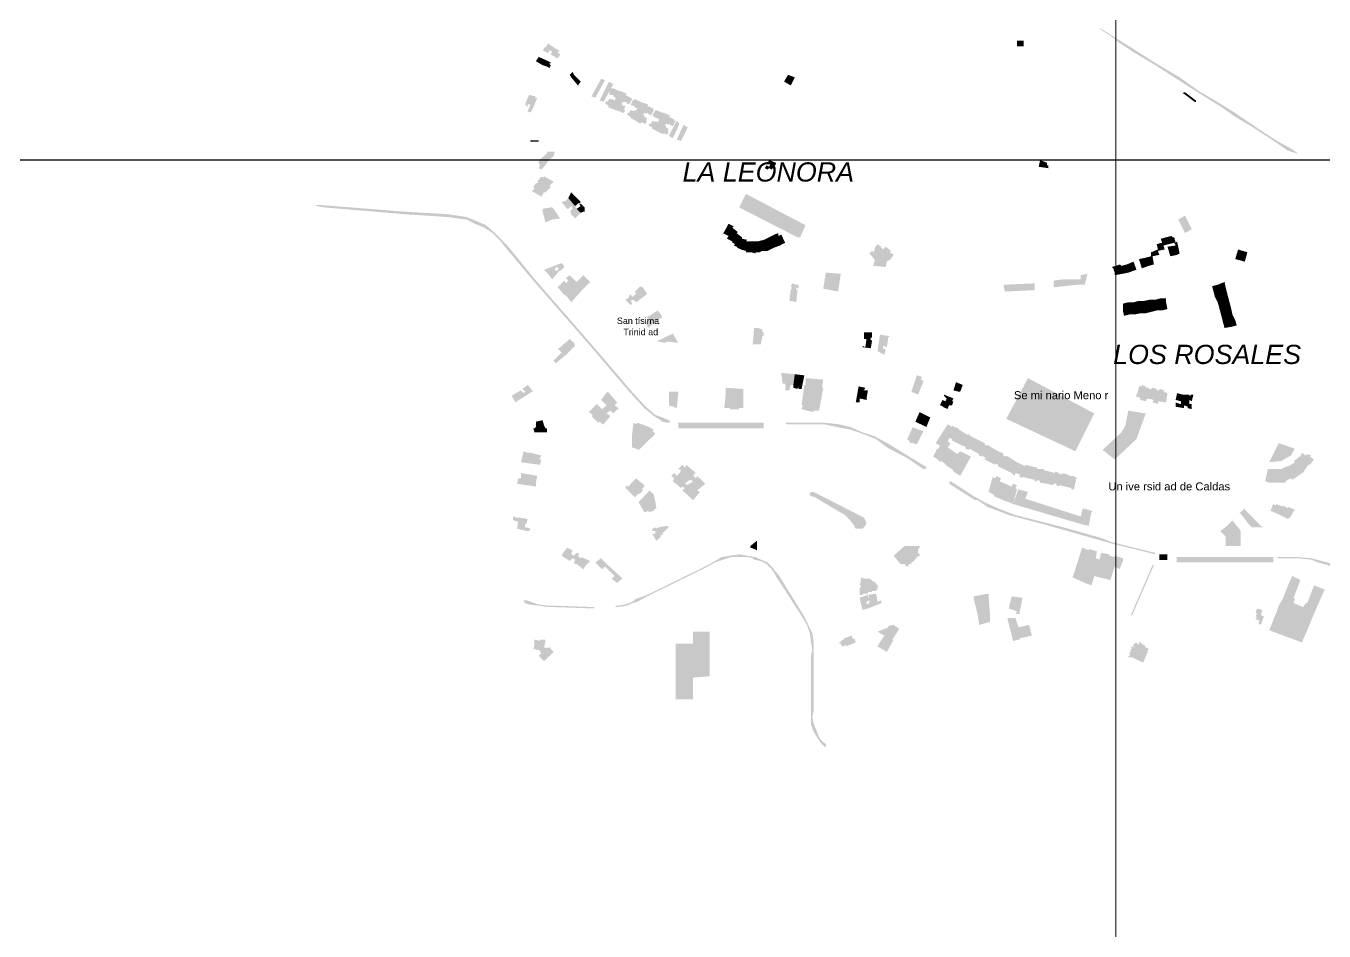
# Model space of a CAD drawing. Header units: millimetres. Extents: x -3588 to 75209, y -3737 to 38254.
# Drawn here: x 2956 to 4254, y 18323 to 19229 of the extents above; entities that cross this region are included whole.
import ezdxf

# ---------------------------------------------------------------- set-up
doc = ezdxf.new("R2010")
doc.units = ezdxf.units.MM
for name, color, linetype in [('H', 250, 'Continuous'), ('P', 253, 'Continuous'), ('T', 7, 'Continuous')]:
    doc.layers.add(name, color=color, linetype=linetype)

msp = doc.modelspace()

# ---------------------------------------------------------------- hatches: boundary and pattern name
at = {"layer": 'H', "linetype": 'Continuous'}
for points in [[(4030.78, 19224.616), (4029.372, 19225.752), (4030.78, 19225.752), (4041.519, 19218.966), (4063.252, 19205.427), (4086.393, 19190.736), (4109.262, 19177.197), (4128.179, 19163.642), (4144.551, 19154.039), (4162.059, 19143.317), (4178.43, 19132.306), (4191.97, 19122.992), (4206.933, 19113.39), (4221.897, 19105.212), (4227.258, 19101.259), (4225.849, 19101.259), (4217.656, 19103.804), (4201.572, 19114.814), (4178.43, 19129.762), (4164.875, 19137.668), (4151.32, 19147.27), (4129.587, 19160.825), (4118.865, 19167.595), (4103.901, 19177.197), (4084.985, 19189.328), (4064.66, 19201.474), (4048.288, 19212.197), (4041.519, 19217.846), (4030.78, 19224.616), (4030.78, 19224.616)], [(3485.966, 19205.427), (3488.798, 19204.291), (3487.39, 19201.474), (3490.207, 19200.05), (3487.39, 19196.113), (3480.605, 19200.05), (3482.013, 19202.883), (3479.196, 19204.291), (3477.788, 19201.474), (3472.427, 19204.291), (3475.243, 19208.244), (3475.243, 19206.836), (3477.788, 19211.061), (3485.966, 19205.427), (3485.966, 19205.427)], [(3946.665, 19208.244), (3953.434, 19208.244), (3953.434, 19213.893), (3946.665, 19213.893), (3946.665, 19208.244)], [(3475.243, 19194.689), (3480.605, 19191.872), (3479.196, 19190.736), (3480.605, 19189.328), (3479.196, 19186.511), (3476.652, 19187.919), (3472.427, 19189.328), (3465.641, 19193.28), (3468.474, 19197.521), (3475.243, 19194.689), (3475.243, 19194.689)], [(3510.532, 19172.956), (3507.715, 19169.003), (3500.929, 19177.197), (3499.521, 19179.725), (3502.338, 19182.558), (3503.762, 19179.725), (3510.532, 19172.956), (3510.532, 19172.956)], [(3530.856, 19175.788), (3534.809, 19174.364), (3525.207, 19156.872), (3521.254, 19157.992), (3530.856, 19175.788), (3530.856, 19175.788)], [(3538.762, 19172.956), (3542.987, 19170.411), (3533.401, 19152.631), (3529.448, 19154.039), (3538.762, 19172.956), (3538.762, 19172.956)], [(3724.501, 19177.197), (3720.548, 19169.003), (3713.779, 19172.956), (3717.732, 19179.725), (3724.501, 19177.197), (3724.501, 19177.197)], [(3467.065, 19156.872), (3463.113, 19147.27), (3460.28, 19141.909), (3457.463, 19143.317), (3460.28, 19150.086), (3457.463, 19150.086), (3457.463, 19147.27), (3454.919, 19150.086), (3456.327, 19154.039), (3458.872, 19159.401), (3460.28, 19159.401), (3465.641, 19157.992), (3464.233, 19156.872), (3467.065, 19156.872), (3467.065, 19156.872)], [(3561.903, 19155.464), (3559.087, 19150.086), (3557.951, 19151.223), (3557.951, 19150.086), (3556.542, 19151.223), (3556.542, 19152.631), (3555.134, 19152.631), (3552.317, 19152.631), (3551.181, 19150.086), (3552.317, 19150.086), (3552.317, 19148.678), (3555.134, 19148.678), (3553.726, 19144.453), (3555.134, 19144.453), (3553.726, 19141.909), (3552.317, 19141.909), (3551.181, 19141.909), (3549.773, 19143.317), (3548.364, 19143.317), (3537.626, 19147.27), (3538.762, 19148.678), (3536.217, 19150.086), (3534.809, 19151.223), (3536.217, 19154.039), (3537.626, 19152.631), (3538.762, 19155.464), (3541.579, 19155.464), (3544.411, 19154.039), (3545.532, 19156.872), (3542.987, 19157.992), (3542.987, 19159.401), (3541.579, 19159.401), (3538.762, 19159.401), (3540.17, 19160.825), (3538.762, 19160.825), (3540.17, 19166.186), (3542.987, 19166.186), (3548.364, 19163.642), (3549.773, 19163.642), (3556.542, 19160.825), (3555.134, 19159.401), (3560.495, 19156.872), (3561.903, 19155.464), (3561.903, 19155.464)], [(4125.634, 19152.631), (4124.226, 19152.631), (4113.503, 19160.825), (4112.079, 19160.825), (4113.503, 19162.233), (4114.624, 19162.233), (4125.634, 19154.039), (4125.634, 19152.631), (4125.634, 19152.631)], [(3563.312, 19155.464), (3564.736, 19154.039), (3564.736, 19155.464), (3570.097, 19152.631), (3578.275, 19150.086), (3576.867, 19148.678), (3583.636, 19145.861), (3582.228, 19145.861), (3583.636, 19144.453), (3580.82, 19139.076), (3579.412, 19140.5), (3579.412, 19139.076), (3578.275, 19140.5), (3576.867, 19141.909), (3575.459, 19140.5), (3574.05, 19141.909), (3572.642, 19139.076), (3574.05, 19139.076), (3574.05, 19137.668), (3576.867, 19136.547), (3575.459, 19133.715), (3576.867, 19133.715), (3575.459, 19130.898), (3574.05, 19130.898), (3571.506, 19132.306), (3570.097, 19130.898), (3560.495, 19136.547), (3560.495, 19137.668), (3557.951, 19139.076), (3556.542, 19140.5), (3557.951, 19141.909), (3559.087, 19141.909), (3560.495, 19144.453), (3563.312, 19143.317), (3563.312, 19144.453), (3564.736, 19143.317), (3567.265, 19145.861), (3564.736, 19147.27), (3563.312, 19148.678), (3561.903, 19148.678), (3560.495, 19150.086), (3563.312, 19155.464), (3563.312, 19155.464)], [(3585.061, 19144.453), (3586.181, 19143.317), (3586.181, 19144.453), (3591.83, 19141.909), (3592.967, 19141.909), (3599.736, 19139.076), (3598.6, 19137.668), (3603.961, 19135.139), (3603.961, 19133.715), (3605.386, 19133.715), (3602.553, 19128.353), (3601.145, 19129.762), (3601.145, 19128.353), (3599.736, 19129.762), (3598.6, 19130.898), (3598.6, 19129.762), (3595.783, 19130.898), (3594.375, 19128.353), (3595.783, 19128.353), (3595.783, 19126.945), (3598.6, 19125.537), (3597.192, 19122.992), (3598.6, 19122.992), (3597.192, 19120.176), (3595.783, 19120.176), (3592.967, 19121.584), (3592.967, 19120.176), (3582.228, 19125.537), (3582.228, 19126.945), (3579.412, 19128.353), (3578.275, 19129.762), (3579.412, 19130.898), (3580.82, 19130.898), (3582.228, 19133.715), (3585.061, 19132.306), (3585.061, 19133.715), (3587.589, 19132.306), (3589.014, 19135.139), (3586.181, 19136.547), (3585.061, 19137.668), (3585.061, 19136.547), (3583.636, 19137.668), (3582.228, 19139.076), (3585.061, 19144.453), (3585.061, 19144.453)], [(3606.506, 19133.715), (3609.338, 19130.898), (3602.553, 19116.223), (3598.6, 19118.751), (3606.506, 19133.715), (3606.506, 19133.715)], [(3613.291, 19129.762), (3617.516, 19126.945), (3610.747, 19113.39), (3606.506, 19114.814), (3613.291, 19129.762), (3613.291, 19129.762)], [(3473.835, 19087.704), (3471.018, 19084.887), (3468.474, 19086.296), (3469.882, 19089.112), (3468.474, 19091.657), (3468.474, 19093.065), (3471.018, 19095.898), (3476.652, 19101.259), (3476.652, 19102.667), (3485.966, 19102.667), (3484.557, 19102.667), (3483.437, 19098.426), (3477.788, 19093.065), (3473.835, 19087.704), (3473.835, 19087.704)], [(3705.585, 19090.249), (3701.36, 19084.887), (3698.815, 19086.296), (3697.407, 19084.887), (3694.59, 19086.296), (3695.999, 19089.112), (3698.815, 19087.704), (3700.224, 19090.249), (3697.407, 19091.657), (3698.815, 19094.49), (3705.585, 19091.657), (3705.585, 19090.249), (3705.585, 19090.249)], [(3976.592, 19091.657), (3976.592, 19089.112), (3978, 19089.112), (3978, 19086.296), (3968.398, 19087.704), (3969.806, 19094.49), (3976.592, 19091.657), (3976.592, 19091.657)], [(3473.835, 19078.102), (3483.437, 19072.741), (3479.196, 19068.788), (3480.605, 19067.379), (3475.243, 19062.018), (3473.835, 19062.018), (3471.018, 19057.777), (3464.233, 19062.018), (3461.688, 19063.154), (3464.233, 19065.971), (3463.113, 19067.379), (3465.641, 19071.332), (3467.065, 19071.332), (3468.474, 19071.332), (3467.065, 19072.741), (3471.018, 19078.102), (3472.427, 19076.693), (3473.835, 19078.102), (3473.835, 19078.102)], [(3504.882, 19048.463), (3506.291, 19045.646), (3510.532, 19041.693), (3504.882, 19036.044), (3500.929, 19040.285), (3500.929, 19041.693), (3499.521, 19042.83), (3502.338, 19045.646), (3500.929, 19048.463), (3498.113, 19045.646), (3496.976, 19045.646), (3491.343, 19052.416), (3495.568, 19053.84), (3498.113, 19056.369), (3504.882, 19048.463), (3504.882, 19048.463)], [(3510.532, 19052.416), (3509.123, 19051.007), (3507.715, 19051.007), (3506.291, 19049.599), (3504.882, 19048.463), (3498.113, 19056.369), (3499.521, 19059.201), (3500.929, 19062.018), (3510.532, 19052.416), (3510.532, 19052.416)], [(3735.24, 19029.274), (3729.862, 19017.128), (3727.334, 19017.128), (3668.888, 19047.055), (3675.674, 19060.61), (3735.24, 19029.274), (3735.24, 19029.274)], [(3598.6, 18831.677), (3597.192, 18831.677), (3591.83, 18832.797), (3590.422, 18834.205), (3583.636, 18838.446), (3574.05, 18846.352), (3559.087, 18862.724), (3519.846, 18908.734), (3464.233, 18972.541), (3434.594, 19007.813), (3429.233, 19014.599), (3422.463, 19021.369), (3414.269, 19026.73), (3404.667, 19030.683), (3396.489, 19034.924), (3387.175, 19036.044), (3377.573, 19037.452), (3334.379, 19040.285), (3254.216, 19047.055), (3246.31, 19048.463), (3246.31, 19049.599), (3247.446, 19049.599), (3248.855, 19049.599), (3334.379, 19042.83), (3377.573, 19040.285), (3387.175, 19038.877), (3396.489, 19037.452), (3406.091, 19033.515), (3415.678, 19029.274), (3423.583, 19022.505), (3430.369, 19015.719), (3437.138, 19008.95), (3465.641, 18973.95), (3521.254, 18910.143), (3560.495, 18864.132), (3575.459, 18847.76), (3585.061, 18839.582), (3591.83, 18837.038), (3598.6, 18834.205), (3599.736, 18832.797), (3599.736, 18831.677), (3598.6, 18831.677), (3598.6, 18831.677)], [(3482.013, 19047.055), (3483.437, 19045.646), (3488.798, 19037.452), (3490.207, 19036.044), (3482.013, 19034.924), (3475.243, 19032.091), (3472.427, 19042.83), (3472.427, 19045.646), (3480.605, 19047.055), (3482.013, 19047.055), (3482.013, 19047.055)], [(3514.484, 19047.055), (3514.484, 19042.83), (3513.076, 19042.83), (3510.532, 19041.693), (3506.291, 19045.646), (3510.532, 19048.463), (3509.123, 19049.599), (3510.532, 19051.007), (3511.668, 19049.599), (3514.484, 19047.055), (3514.484, 19047.055)], [(4114.624, 19021.369), (4107.854, 19034.924), (4114.624, 19038.877), (4121.409, 19025.322), (4114.624, 19021.369), (4114.624, 19021.369)], [(3662.119, 19026.73), (3658.166, 19018.552), (3652.805, 19021.369), (3653.941, 19022.505), (3658.166, 19030.683), (3663.527, 19028.138), (3662.119, 19026.73), (3662.119, 19026.73)], [(3666.36, 19021.369), (3662.119, 19013.191), (3656.757, 19015.719), (3658.166, 19018.552), (3662.119, 19026.73), (3667.48, 19022.505), (3666.36, 19021.369), (3666.36, 19021.369)], [(3671.721, 19015.719), (3666.36, 19007.813), (3663.527, 19008.95), (3664.935, 19010.358), (3662.119, 19011.766), (3662.119, 19013.191), (3666.36, 19021.369), (3671.721, 19017.128), (3671.721, 19015.719), (3671.721, 19015.719)], [(3675.674, 19013.191), (3675.674, 19003.588), (3670.313, 19004.997), (3671.721, 19004.997), (3667.48, 19006.405), (3666.36, 19007.813), (3671.721, 19015.719), (3677.082, 19014.599), (3675.674, 19013.191), (3675.674, 19013.191)], [(3682.443, 19013.191), (3681.035, 19002.18), (3678.49, 19002.18), (3675.674, 19002.18), (3675.674, 19003.588), (3675.674, 19013.191), (3682.443, 19013.191), (3682.443, 19013.191)], [(3687.805, 19013.191), (3689.213, 19002.18), (3687.805, 19002.18), (3685.26, 19002.18), (3685.26, 19001.044), (3681.035, 19002.18), (3682.443, 19013.191), (3687.805, 19013.191), (3687.805, 19013.191)], [(3697.407, 19003.588), (3694.59, 19003.588), (3692.046, 19003.588), (3689.213, 19002.18), (3687.805, 19013.191), (3693.454, 19014.599), (3697.407, 19003.588), (3697.407, 19003.588)], [(3702.768, 19006.405), (3697.407, 19003.588), (3693.454, 19014.599), (3698.815, 19017.128), (3702.768, 19006.405), (3702.768, 19006.405)], [(3709.538, 19008.95), (3702.768, 19006.405), (3698.815, 19017.128), (3704.176, 19019.96), (3709.538, 19008.95), (3709.538, 19008.95)], [(3709.538, 19008.95), (3704.176, 19019.96), (3708.129, 19021.369), (3708.129, 19018.552), (3710.962, 19019.96), (3714.915, 19011.766), (3709.538, 19008.95), (3709.538, 19008.95)], [(4105.31, 19011.766), (4103.901, 19011.766), (4093.179, 19008.95), (4091.754, 19011.766), (4090.346, 19015.719), (4101.085, 19018.552), (4102.493, 19017.128), (4103.901, 19017.128), (4105.31, 19011.766), (4105.31, 19011.766)], [(4106.718, 18999.636), (4105.31, 19008.95), (4103.901, 19011.766), (4105.31, 19011.766), (4106.718, 19013.191), (4109.262, 19001.044), (4106.718, 18999.636), (4106.718, 18999.636)], [(3799.03, 19001.044), (3801.847, 19003.588), (3802.983, 19002.18), (3804.392, 19004.997), (3804.392, 19006.405), (3807.208, 19010.358), (3811.161, 19007.813), (3809.753, 19007.813), (3812.586, 19004.997), (3815.402, 19007.813), (3820.763, 19003.588), (3819.355, 19002.18), (3823.308, 18999.636), (3819.355, 18994.274), (3817.947, 18994.274), (3816.539, 18992.866), (3815.402, 18987.489), (3802.983, 18988.625), (3804.392, 18994.274), (3802.983, 18996.803), (3799.03, 19001.044), (3799.03, 19001.044)], [(4088.938, 18999.636), (4082.168, 18998.227), (4080.76, 18998.227), (4080.76, 19002.18), (4087.529, 19004.997), (4087.529, 19003.588), (4088.938, 18999.636), (4088.938, 18999.636)], [(4094.299, 19004.997), (4087.529, 19003.588), (4087.529, 19004.997), (4086.393, 19010.358), (4091.754, 19011.766), (4093.179, 19008.95), (4094.299, 19004.997), (4094.299, 19004.997)], [(4106.718, 18999.636), (4099.948, 18998.227), (4097.132, 19007.813), (4105.31, 19008.95), (4106.718, 18999.636), (4106.718, 18999.636)], [(4164.875, 18995.395), (4167.692, 19004.997), (4177.006, 19002.18), (4174.478, 18992.866), (4164.875, 18995.395), (4164.875, 18995.395)], [(3473.835, 18984.672), (3491.343, 18991.442), (3492.751, 18990.033), (3494.16, 18987.489), (3491.343, 18984.672), (3488.798, 18983.264), (3485.966, 18983.264), (3488.798, 18986.08), (3485.966, 18987.489), (3484.557, 18984.672), (3485.966, 18983.264), (3488.798, 18983.264), (3482.013, 18975.07), (3477.788, 18980.719), (3473.835, 18984.672), (3473.835, 18984.672)], [(4051.105, 18988.625), (4052.529, 18980.719), (4044.335, 18979.311), (4044.335, 18981.855), (4042.927, 18986.08), (4041.519, 18987.489), (4049.697, 18990.033), (4051.105, 18988.625), (4051.105, 18988.625)], [(4051.105, 18988.625), (4056.482, 18990.033), (4057.891, 18981.855), (4052.529, 18980.719), (4051.105, 18988.625), (4051.105, 18988.625)], [(4057.891, 18981.855), (4056.482, 18990.033), (4063.252, 18992.866), (4066.068, 18984.672), (4057.891, 18981.855), (4057.891, 18981.855)], [(4075.383, 18996.803), (4078.215, 18988.625), (4071.43, 18986.08), (4068.613, 18995.395), (4075.383, 18996.803), (4075.383, 18996.803)], [(4082.168, 18998.227), (4083.576, 18990.033), (4078.215, 18988.625), (4075.383, 18996.803), (4080.76, 18998.227), (4082.168, 18998.227), (4082.168, 18998.227)], [(3506.291, 18972.541), (3494.16, 18960.394), (3494.16, 18958.986), (3488.798, 18965.756), (3487.39, 18967.164), (3494.16, 18973.95), (3495.568, 18971.117), (3498.113, 18973.95), (3495.568, 18976.478), (3499.521, 18979.311), (3503.762, 18975.07), (3506.291, 18972.541), (3506.291, 18972.541)], [(3510.532, 18962.939), (3500.929, 18952.217), (3496.976, 18957.578), (3494.16, 18960.394), (3506.291, 18972.541), (3513.076, 18979.311), (3518.437, 18973.95), (3519.846, 18972.541), (3510.532, 18962.939), (3510.532, 18962.939)], [(3770.512, 18980.719), (3767.983, 18964.347), (3767.983, 18962.939), (3753.02, 18965.756), (3755.564, 18981.855), (3770.512, 18980.719), (3770.512, 18980.719)], [(3983.361, 18973.95), (3992.675, 18975.07), (4010.456, 18975.07), (4010.456, 18979.311), (4017.241, 18980.719), (4014.408, 18969.709), (4006.231, 18969.709), (3983.361, 18967.164), (3983.361, 18973.95), (3983.361, 18973.95)], [(3576.867, 18960.394), (3565.856, 18952.217), (3563.312, 18954.745), (3560.495, 18953.625), (3561.903, 18950.792), (3560.495, 18949.384), (3555.134, 18954.745), (3557.951, 18956.153), (3559.087, 18958.986), (3560.495, 18960.394), (3561.903, 18957.578), (3565.856, 18960.394), (3564.736, 18962.939), (3570.097, 18968.3), (3571.506, 18967.164), (3572.642, 18967.164), (3576.867, 18960.394), (3576.867, 18960.394)], [(3728.454, 18969.709), (3728.454, 18965.756), (3725.909, 18967.164), (3725.909, 18964.347), (3727.334, 18964.347), (3725.909, 18952.217), (3721.685, 18953.625), (3719.14, 18953.625), (3720.548, 18965.756), (3721.685, 18965.756), (3721.685, 18967.164), (3720.548, 18967.164), (3721.685, 18971.117), (3725.909, 18969.709), (3728.454, 18969.709), (3728.454, 18969.709)], [(3964.445, 18971.117), (3964.445, 18969.709), (3964.445, 18964.347), (3934.534, 18962.939), (3933.11, 18969.709), (3964.445, 18971.117), (3964.445, 18971.117)], [(4148.504, 18967.164), (4149.912, 18968.3), (4149.912, 18965.756), (4148.504, 18964.347), (4143.142, 18962.939), (4141.734, 18968.3), (4147.367, 18969.709), (4148.504, 18967.164), (4148.504, 18967.164)], [(4149.912, 18961.531), (4151.32, 18962.939), (4151.32, 18960.394), (4149.912, 18960.394), (4144.551, 18957.578), (4143.142, 18962.939), (4148.504, 18964.347), (4149.912, 18961.531), (4149.912, 18961.531)], [(4155.273, 18967.164), (4149.912, 18965.756), (4149.912, 18968.3), (4148.504, 18967.164), (4147.367, 18969.709), (4154.153, 18972.541), (4155.273, 18967.164), (4155.273, 18967.164)], [(4156.681, 18961.531), (4151.32, 18960.394), (4151.32, 18962.939), (4149.912, 18961.531), (4148.504, 18964.347), (4149.912, 18965.756), (4155.273, 18967.164), (4156.681, 18961.531), (4156.681, 18961.531)], [(4158.106, 18956.153), (4154.153, 18954.745), (4152.729, 18957.578), (4151.32, 18957.578), (4149.912, 18960.394), (4151.32, 18960.394), (4156.681, 18961.531), (4158.106, 18956.153), (4158.106, 18956.153)], [(4057.891, 18946.839), (4055.058, 18946.839), (4055.058, 18945.431), (4052.529, 18944.023), (4052.529, 18950.792), (4057.891, 18952.217), (4057.891, 18946.839), (4057.891, 18946.839)], [(4063.252, 18947.976), (4060.435, 18946.839), (4060.435, 18945.431), (4057.891, 18945.431), (4057.891, 18946.839), (4057.891, 18952.217), (4063.252, 18952.217), (4063.252, 18947.976), (4063.252, 18947.976)], [(4063.252, 18945.431), (4064.66, 18940.07), (4059.299, 18940.07), (4057.891, 18945.431), (4060.435, 18945.431), (4060.435, 18946.839), (4063.252, 18947.976), (4063.252, 18945.431), (4063.252, 18945.431)], [(4068.613, 18947.976), (4066.068, 18947.976), (4066.068, 18946.839), (4063.252, 18945.431), (4063.252, 18947.976), (4063.252, 18952.217), (4068.613, 18953.625), (4068.613, 18947.976), (4068.613, 18947.976)], [(4068.613, 18946.839), (4070.021, 18941.206), (4064.66, 18940.07), (4063.252, 18945.431), (4066.068, 18946.839), (4066.068, 18947.976), (4068.613, 18947.976), (4068.613, 18946.839), (4068.613, 18946.839)], [(4073.974, 18949.384), (4071.43, 18947.976), (4071.43, 18946.839), (4068.613, 18946.839), (4068.613, 18947.976), (4068.613, 18953.625), (4073.974, 18953.625), (4073.974, 18949.384), (4073.974, 18949.384)], [(4073.974, 18947.976), (4075.383, 18941.206), (4070.021, 18941.206), (4068.613, 18946.839), (4071.43, 18946.839), (4071.43, 18947.976), (4073.974, 18949.384), (4073.974, 18947.976), (4073.974, 18947.976)], [(4079.624, 18949.384), (4076.807, 18949.384), (4076.807, 18947.976), (4073.974, 18947.976), (4073.974, 18949.384), (4073.974, 18953.625), (4079.624, 18954.745), (4079.624, 18949.384), (4079.624, 18949.384)], [(4079.624, 18947.976), (4080.76, 18942.614), (4075.383, 18941.206), (4073.974, 18947.976), (4076.807, 18947.976), (4076.807, 18949.384), (4079.624, 18949.384), (4079.624, 18947.976), (4079.624, 18947.976)], [(4084.985, 18950.792), (4082.168, 18949.384), (4082.168, 18947.976), (4079.624, 18947.976), (4079.624, 18949.384), (4079.624, 18954.745), (4084.985, 18954.745), (4084.985, 18950.792), (4084.985, 18950.792)], [(4084.985, 18949.384), (4086.393, 18944.023), (4080.76, 18942.614), (4079.624, 18947.976), (4082.168, 18947.976), (4082.168, 18949.384), (4084.985, 18950.792), (4084.985, 18949.384), (4084.985, 18949.384)], [(4090.346, 18950.792), (4087.529, 18950.792), (4087.529, 18949.384), (4084.985, 18949.384), (4084.985, 18950.792), (4084.985, 18954.745), (4090.346, 18956.153), (4090.346, 18950.792), (4090.346, 18950.792)], [(4090.346, 18949.384), (4091.754, 18944.023), (4086.393, 18944.023), (4084.985, 18949.384), (4087.529, 18949.384), (4087.529, 18950.792), (4090.346, 18950.792), (4090.346, 18949.384), (4090.346, 18949.384)], [(4095.707, 18952.217), (4093.179, 18950.792), (4093.179, 18949.384), (4090.346, 18949.384), (4090.346, 18950.792), (4090.346, 18956.153), (4095.707, 18956.153), (4095.707, 18952.217), (4095.707, 18952.217)], [(4097.132, 18945.431), (4091.754, 18944.023), (4090.346, 18949.384), (4093.179, 18949.384), (4093.179, 18950.792), (4095.707, 18952.217), (4097.132, 18945.431), (4097.132, 18945.431)], [(4151.32, 18957.578), (4152.729, 18957.578), (4154.153, 18954.745), (4152.729, 18954.745), (4147.367, 18952.217), (4144.551, 18957.578), (4149.912, 18960.394), (4151.32, 18957.578), (4151.32, 18957.578)], [(4152.729, 18952.217), (4154.153, 18952.217), (4155.273, 18949.384), (4154.153, 18949.384), (4148.504, 18947.976), (4147.367, 18952.217), (4152.729, 18954.745), (4152.729, 18952.217), (4152.729, 18952.217)], [(4154.153, 18946.839), (4155.273, 18946.839), (4156.681, 18944.023), (4155.273, 18944.023), (4149.912, 18942.614), (4148.504, 18947.976), (4154.153, 18949.384), (4154.153, 18946.839), (4154.153, 18946.839)], [(4159.514, 18950.792), (4155.273, 18949.384), (4154.153, 18952.217), (4152.729, 18952.217), (4152.729, 18954.745), (4154.153, 18954.745), (4158.106, 18956.153), (4159.514, 18950.792), (4159.514, 18950.792)], [(4160.922, 18945.431), (4156.681, 18944.023), (4155.273, 18946.839), (4154.153, 18946.839), (4154.153, 18949.384), (4155.273, 18949.384), (4159.514, 18950.792), (4160.922, 18945.431), (4160.922, 18945.431)], [(3575.459, 18931.892), (3574.05, 18933.3), (3575.459, 18933.3), (3576.867, 18931.892), (3578.275, 18934.42), (3576.867, 18937.253), (3587.589, 18944.023), (3590.422, 18940.07), (3591.83, 18937.253), (3580.82, 18929.059), (3578.275, 18926.515), (3575.459, 18931.892), (3575.459, 18931.892)], [(4057.891, 18945.431), (4059.299, 18940.07), (4053.65, 18938.661), (4052.529, 18944.023), (4055.058, 18945.431), (4055.058, 18946.839), (4057.891, 18946.839), (4057.891, 18945.431), (4057.891, 18945.431)], [(4155.273, 18941.206), (4156.681, 18941.206), (4158.106, 18938.661), (4156.681, 18938.661), (4151.32, 18937.253), (4149.912, 18942.614), (4155.273, 18944.023), (4155.273, 18941.206), (4155.273, 18941.206)], [(4156.681, 18935.829), (4158.106, 18935.829), (4159.514, 18933.3), (4158.106, 18933.3), (4152.729, 18931.892), (4151.32, 18937.253), (4156.681, 18938.661), (4156.681, 18935.829), (4156.681, 18935.829)], [(4162.059, 18940.07), (4158.106, 18938.661), (4156.681, 18941.206), (4155.273, 18941.206), (4155.273, 18944.023), (4156.681, 18944.023), (4160.922, 18945.431), (4162.059, 18940.07), (4162.059, 18940.07)], [(4164.875, 18934.42), (4159.514, 18933.3), (4158.106, 18935.829), (4156.681, 18935.829), (4156.681, 18938.661), (4158.106, 18938.661), (4162.059, 18940.07), (4164.875, 18934.42), (4164.875, 18934.42)], [(3687.805, 18926.515), (3692.046, 18925.106), (3692.046, 18922.29), (3693.454, 18922.29), (3693.454, 18918.337), (3692.046, 18918.337), (3690.637, 18910.143), (3687.805, 18910.143), (3682.443, 18910.143), (3683.852, 18926.515), (3687.805, 18926.515), (3687.805, 18926.515)], [(3800.439, 18906.19), (3792.261, 18907.326), (3792.261, 18908.734), (3795.078, 18907.326), (3796.214, 18915.504), (3793.669, 18915.504), (3793.669, 18922.29), (3799.03, 18922.29), (3801.847, 18922.29), (3801.847, 18916.928), (3800.439, 18916.928), (3800.439, 18914.096), (3801.847, 18914.096), (3800.439, 18906.19), (3800.439, 18906.19)], [(4159.514, 18930.468), (4160.922, 18930.468), (4160.922, 18927.651), (4154.153, 18926.515), (4152.729, 18931.892), (4158.106, 18933.3), (4159.514, 18930.468), (4159.514, 18930.468)], [(4166.284, 18929.059), (4160.922, 18927.651), (4160.922, 18930.468), (4159.514, 18930.468), (4158.106, 18933.3), (4159.514, 18933.3), (4164.875, 18934.42), (4166.284, 18929.059), (4166.284, 18929.059)], [(3484.557, 18895.179), (3491.343, 18901.965), (3487.39, 18906.19), (3488.798, 18906.19), (3499.521, 18915.504), (3503.762, 18911.567), (3504.882, 18908.734), (3495.568, 18899.42), (3487.39, 18892.651), (3485.966, 18891.242), (3483.437, 18893.771), (3484.557, 18895.179), (3484.557, 18895.179)], [(3586.181, 18912.975), (3602.553, 18920.881), (3607.914, 18911.567), (3595.783, 18912.975), (3595.783, 18911.567), (3587.589, 18912.975), (3586.181, 18912.975), (3586.181, 18912.975)], [(3819.355, 18918.337), (3817.947, 18916.928), (3816.539, 18907.326), (3812.586, 18908.734), (3812.586, 18906.19), (3815.402, 18904.782), (3813.994, 18899.42), (3812.586, 18900.557), (3809.753, 18901.965), (3807.208, 18903.373), (3809.753, 18919.745), (3819.355, 18918.337), (3819.355, 18918.337)], [(3724.501, 18880.232), (3723.093, 18869.493), (3720.548, 18869.493), (3719.14, 18864.132), (3714.915, 18864.132), (3714.915, 18870.918), (3712.37, 18870.918), (3710.962, 18881.64), (3724.501, 18880.232), (3724.501, 18880.232)], [(3734.103, 18879.096), (3731.287, 18865.54), (3728.454, 18865.54), (3728.454, 18866.677), (3727.334, 18866.677), (3727.334, 18865.54), (3723.093, 18866.677), (3723.093, 18869.493), (3724.501, 18880.232), (3734.103, 18879.096), (3734.103, 18879.096)], [(3735.24, 18876.279), (3753.02, 18874.855), (3751.611, 18866.677), (3753.02, 18866.677), (3748.779, 18843.807), (3743.418, 18843.807), (3743.418, 18842.399), (3736.648, 18843.807), (3731.287, 18845.216), (3732.695, 18849.169), (3731.287, 18849.169), (3734.103, 18869.493), (3735.24, 18869.493), (3735.24, 18876.279), (3735.24, 18876.279)], [(3853.235, 18873.446), (3847.858, 18859.907), (3841.088, 18862.724), (3846.449, 18879.096), (3851.811, 18877.687), (3850.402, 18874.855), (3853.235, 18873.446), (3853.235, 18873.446)], [(3892.46, 18869.493), (3889.932, 18862.724), (3888.507, 18862.724), (3883.146, 18864.132), (3885.691, 18872.326), (3892.46, 18869.493), (3892.46, 18869.493)], [(4005.094, 18803.158), (3935.942, 18835.63), (3957.675, 18876.279), (4024.011, 18840.991), (4005.094, 18803.158), (4005.094, 18803.158)], [(3463.113, 18862.724), (3461.688, 18862.724), (3446.741, 18853.122), (3445.316, 18852.001), (3441.363, 18858.771), (3450.694, 18864.132), (3453.51, 18861.315), (3454.919, 18862.724), (3452.102, 18865.54), (3457.463, 18869.493), (3463.113, 18862.724), (3463.113, 18862.724)], [(3548.364, 18846.352), (3542.987, 18840.991), (3540.17, 18843.807), (3536.217, 18840.991), (3540.17, 18838.446), (3533.401, 18830.268), (3531.993, 18830.268), (3529.448, 18832.797), (3528.04, 18831.677), (3521.254, 18838.446), (3522.662, 18839.582), (3518.437, 18842.399), (3522.662, 18846.352), (3526.615, 18850.593), (3531.993, 18845.216), (3536.217, 18849.169), (3530.856, 18854.53), (3531.993, 18855.954), (3534.809, 18859.907), (3537.626, 18862.724), (3546.94, 18852.001), (3544.411, 18849.169), (3548.364, 18846.352), (3548.364, 18846.352)], [(3607.914, 18862.724), (3607.914, 18859.907), (3606.506, 18846.352), (3598.6, 18849.169), (3598.6, 18862.724), (3607.914, 18862.724), (3607.914, 18862.724)], [(3673.129, 18865.54), (3673.129, 18846.352), (3668.888, 18846.352), (3668.888, 18845.216), (3659.574, 18845.216), (3659.574, 18846.352), (3653.941, 18846.352), (3655.349, 18858.771), (3655.349, 18866.677), (3673.129, 18865.54), (3673.129, 18865.54)], [(3797.622, 18864.132), (3796.214, 18855.954), (3796.214, 18854.53), (3789.428, 18855.954), (3789.428, 18852.001), (3785.475, 18852.001), (3786.884, 18859.907), (3788.308, 18868.085), (3795.078, 18866.677), (3793.669, 18864.132), (3797.622, 18864.132), (3797.622, 18864.132)], [(3883.146, 18855.954), (3881.738, 18853.122), (3883.146, 18853.122), (3881.738, 18849.169), (3880.329, 18849.169), (3878.921, 18849.169), (3877.513, 18846.352), (3877.513, 18845.216), (3872.135, 18847.76), (3873.56, 18847.76), (3869.607, 18849.169), (3872.135, 18854.53), (3874.968, 18853.122), (3876.376, 18855.954), (3873.56, 18858.771), (3873.56, 18859.907), (3883.146, 18855.954), (3883.146, 18855.954)], [(4078.215, 18866.677), (4078.215, 18865.54), (4076.807, 18855.954), (4075.383, 18853.122), (4070.021, 18854.53), (4070.021, 18855.954), (4068.613, 18857.363), (4066.068, 18857.363), (4066.068, 18858.771), (4066.068, 18859.907), (4067.205, 18861.315), (4068.613, 18868.085), (4071.43, 18868.085), (4071.43, 18869.493), (4075.383, 18868.085), (4075.383, 18866.677), (4078.215, 18866.677), (4078.215, 18866.677)], [(4097.132, 18861.315), (4095.707, 18852.001), (4087.529, 18853.122), (4087.529, 18850.593), (4082.168, 18852.001), (4083.576, 18854.53), (4076.807, 18855.954), (4078.215, 18865.54), (4080.76, 18865.54), (4082.168, 18866.677), (4086.393, 18865.54), (4086.393, 18864.132), (4088.938, 18864.132), (4088.938, 18865.54), (4094.299, 18864.132), (4093.179, 18862.724), (4097.132, 18861.315), (4097.132, 18861.315)], [(4114.624, 18859.907), (4113.503, 18849.169), (4113.503, 18846.352), (4105.31, 18847.76), (4105.31, 18849.169), (4105.31, 18852.001), (4109.262, 18850.593), (4110.671, 18850.593), (4110.671, 18853.122), (4105.31, 18854.53), (4106.718, 18861.315), (4112.079, 18859.907), (4114.624, 18859.907), (4114.624, 18859.907)], [(4122.818, 18859.907), (4122.818, 18858.771), (4121.409, 18853.122), (4118.865, 18854.53), (4118.865, 18850.593), (4121.409, 18850.593), (4121.409, 18847.76), (4121.409, 18845.216), (4117.456, 18846.352), (4117.456, 18847.76), (4113.503, 18849.169), (4114.624, 18859.907), (4118.865, 18859.907), (4118.865, 18858.771), (4120.273, 18858.771), (4120.273, 18859.907), (4122.818, 18859.907), (4122.818, 18859.907)], [(3476.652, 18822.074), (3465.641, 18822.074), (3464.233, 18822.074), (3463.113, 18826.027), (3464.233, 18826.027), (3465.641, 18827.436), (3465.641, 18832.797), (3472.427, 18834.205), (3473.835, 18828.844), (3475.243, 18826.027), (3476.652, 18826.027), (3476.652, 18822.074), (3476.652, 18822.074)], [(3567.265, 18831.677), (3575.459, 18828.844), (3583.636, 18824.891), (3582.228, 18823.483), (3585.061, 18820.666), (3568.689, 18804.566), (3561.903, 18807.111), (3561.903, 18820.666), (3563.312, 18831.677), (3565.856, 18830.268), (3567.265, 18831.677), (3567.265, 18831.677)], [(3607.914, 18826.027), (3693.454, 18826.027), (3693.454, 18831.677), (3607.914, 18831.677), (3607.914, 18826.027)], [(3854.643, 18785.378), (3853.235, 18785.378), (3836.863, 18796.388), (3816.539, 18807.111), (3805.8, 18815.305), (3792.261, 18820.666), (3780.114, 18824.891), (3766.559, 18827.436), (3753.02, 18830.268), (3739.465, 18830.268), (3725.909, 18830.268), (3716.323, 18830.268), (3714.915, 18831.677), (3716.323, 18831.677), (3731.287, 18831.677), (3742.009, 18831.677), (3754.428, 18831.677), (3767.983, 18830.268), (3780.114, 18827.436), (3792.261, 18822.074), (3804.392, 18818.121), (3819.355, 18809.944), (3854.643, 18788.195), (3856.052, 18788.195), (3856.052, 18786.786), (3854.643, 18785.378), (3854.643, 18785.378)], [(3856.052, 18827.436), (3845.041, 18832.797), (3849.282, 18842.399), (3860.005, 18837.038), (3856.052, 18827.436), (3856.052, 18827.436)], [(4066.068, 18815.305), (4044.335, 18794.98), (4032.205, 18804.566), (4051.105, 18822.074), (4055.058, 18828.844), (4057.891, 18843.807), (4075.383, 18840.991), (4066.068, 18815.305), (4066.068, 18815.305)], [(3853.235, 18823.483), (3846.449, 18809.944), (3842.497, 18811.352), (3841.088, 18811.352), (3838.272, 18812.472), (3839.68, 18812.472), (3836.863, 18815.305), (3842.497, 18827.436), (3847.858, 18824.891), (3853.235, 18823.483), (3853.235, 18823.483)], [(3877.513, 18830.268), (3881.738, 18827.436), (3881.738, 18828.844), (3884.282, 18827.436), (3884.282, 18826.027), (3878.921, 18816.713), (3877.513, 18812.472), (3880.329, 18811.352), (3877.513, 18807.111), (3887.099, 18800.341), (3889.932, 18803.158), (3900.654, 18797.797), (3889.932, 18778.608), (3883.146, 18782.833), (3883.146, 18784.242), (3874.968, 18789.619), (3876.376, 18789.619), (3870.727, 18793.556), (3870.727, 18792.147), (3865.366, 18796.388), (3862.821, 18797.797), (3866.774, 18805.703), (3868.183, 18805.703), (3869.607, 18808.519), (3865.366, 18811.352), (3877.513, 18830.268), (3877.513, 18830.268)], [(3888.507, 18824.891), (3897.837, 18819.258), (3897.837, 18820.666), (3900.654, 18818.121), (3903.471, 18816.713), (3914.209, 18811.352), (3914.209, 18809.944), (3917.026, 18808.519), (3917.026, 18809.944), (3920.979, 18807.111), (3930.581, 18801.75), (3930.581, 18803.158), (3933.11, 18800.341), (3933.11, 18798.933), (3935.942, 18797.797), (3935.942, 18798.933), (3946.665, 18792.147), (3952.026, 18789.619), (3954.859, 18788.195), (3954.859, 18789.619), (3966.989, 18786.786), (3966.989, 18785.378), (3969.806, 18785.378), (3973.759, 18785.378), (3973.759, 18784.242), (3984.77, 18781.425), (3984.77, 18782.833), (3988.722, 18781.425), (3987.314, 18781.425), (3991.555, 18780.017), (3991.555, 18781.425), (3996.916, 18780.017), (3999.461, 18778.608), (4003.686, 18778.608), (4003.686, 18777.472), (4006.231, 18777.472), (4003.686, 18765.053), (4002.278, 18765.053), (4000.869, 18765.053), (4000.869, 18766.461), (3988.722, 18769.294), (3988.722, 18767.87), (3985.906, 18769.294), (3985.906, 18770.702), (3983.361, 18770.702), (3983.361, 18769.294), (3969.806, 18771.823), (3969.806, 18773.231), (3966.989, 18774.655), (3966.989, 18773.231), (3964.445, 18773.231), (3964.445, 18774.655), (3952.026, 18777.472), (3952.026, 18776.064), (3949.481, 18777.472), (3949.481, 18780.017), (3945.256, 18781.425), (3944.12, 18778.608), (3941.303, 18781.425), (3930.581, 18786.786), (3927.748, 18788.195), (3927.748, 18789.619), (3924.932, 18791.027), (3924.932, 18789.619), (3914.209, 18794.98), (3915.618, 18796.388), (3911.377, 18798.933), (3911.377, 18797.797), (3908.832, 18798.933), (3908.832, 18800.341), (3899.246, 18805.703), (3897.837, 18804.566), (3895.293, 18805.703), (3895.293, 18807.111), (3893.884, 18808.519), (3892.46, 18808.519), (3881.738, 18813.88), (3881.738, 18815.305), (3878.921, 18816.713), (3884.282, 18826.027), (3884.282, 18827.436), (3888.507, 18826.027), (3888.507, 18824.891), (3888.507, 18824.891)], [(4224.441, 18805.703), (4220.488, 18798.933), (4210.886, 18793.556), (4198.755, 18792.147), (4208.341, 18811.352), (4224.441, 18805.703), (4224.441, 18805.703)], [(3457.463, 18801.75), (3458.872, 18801.75), (3460.28, 18801.75), (3471.018, 18798.933), (3469.882, 18796.388), (3468.474, 18794.98), (3471.018, 18794.98), (3469.882, 18789.619), (3450.694, 18792.147), (3452.102, 18797.797), (3453.51, 18803.158), (3457.463, 18801.75), (3457.463, 18801.75)], [(4231.211, 18801.75), (4235.452, 18798.933), (4236.86, 18800.341), (4240.813, 18798.933), (4239.405, 18797.797), (4243.63, 18794.98), (4239.405, 18789.619), (4237.98, 18789.619), (4234.027, 18784.242), (4234.027, 18782.833), (4221.897, 18774.655), (4220.488, 18776.064), (4215.127, 18773.231), (4215.127, 18771.823), (4206.933, 18771.823), (4198.755, 18771.823), (4194.802, 18773.231), (4197.331, 18784.242), (4197.331, 18785.378), (4202.708, 18785.378), (4206.933, 18785.378), (4209.766, 18785.378), (4210.886, 18785.378), (4213.703, 18786.786), (4216.535, 18788.195), (4217.656, 18788.195), (4220.488, 18789.619), (4224.441, 18792.147), (4223.305, 18793.556), (4225.849, 18794.98), (4228.666, 18797.797), (4230.09, 18797.797), (4231.211, 18801.75), (4231.211, 18801.75)], [(3467.065, 18778.608), (3465.641, 18771.823), (3465.641, 18767.87), (3446.741, 18770.702), (3448.149, 18776.064), (3450.694, 18776.064), (3450.694, 18781.425), (3467.065, 18778.608), (3467.065, 18778.608)], [(3609.338, 18781.425), (3617.516, 18773.231), (3614.7, 18770.702), (3617.516, 18769.294), (3620.061, 18771.823), (3620.061, 18770.702), (3626.831, 18763.917), (3629.663, 18762.509), (3622.878, 18754.331), (3612.155, 18763.917), (3614.7, 18766.461), (3612.155, 18767.87), (3610.747, 18766.461), (3602.553, 18773.231), (3603.961, 18776.064), (3601.145, 18778.608), (3603.961, 18781.425), (3606.506, 18778.608), (3609.338, 18781.425), (3609.338, 18781.425)], [(3625.71, 18781.425), (3624.286, 18781.425), (3624.286, 18780.017), (3622.878, 18778.608), (3625.71, 18776.064), (3626.831, 18778.608), (3635.024, 18770.702), (3626.831, 18763.917), (3620.061, 18770.702), (3622.878, 18773.231), (3620.061, 18774.655), (3617.516, 18773.231), (3609.338, 18781.425), (3610.747, 18784.242), (3607.914, 18785.378), (3612.155, 18789.619), (3614.7, 18786.786), (3616.108, 18789.619), (3625.71, 18781.425), (3625.71, 18781.425)], [(3574.05, 18769.294), (3574.05, 18767.87), (3571.506, 18765.053), (3572.642, 18763.917), (3568.689, 18759.692), (3568.689, 18761.1), (3564.736, 18757.147), (3555.134, 18766.461), (3556.542, 18769.294), (3557.951, 18767.87), (3565.856, 18776.064), (3574.05, 18769.294), (3574.05, 18769.294)], [(4041.519, 18712.257), (4084.985, 18701.534), (4084.985, 18700.126), (4041.519, 18710.849), (3973.759, 18730.053), (3938.487, 18739.367), (3927.748, 18743.592), (3917.026, 18747.545), (3907.424, 18754.331), (3904.607, 18754.331), (3878.921, 18770.702), (3878.921, 18771.823), (3880.329, 18773.231), (3903.471, 18758.284), (3915.618, 18751.498), (3927.748, 18746.137), (3941.303, 18740.775), (3945.256, 18739.367), (3992.675, 18727.22), (4030.78, 18716.498), (4041.519, 18712.257), (4041.519, 18712.257)], [(3946.665, 18765.053), (3942.712, 18750.378), (3937.351, 18752.906), (3935.942, 18752.906), (3923.795, 18758.284), (3923.795, 18759.692), (3918.162, 18762.509), (3922.387, 18777.472), (3924.932, 18776.064), (3926.34, 18778.608), (3930.581, 18776.064), (3929.157, 18773.231), (3941.303, 18767.87), (3942.712, 18770.702), (3946.665, 18769.294), (3945.256, 18766.461), (3946.665, 18765.053), (3946.665, 18765.053)], [(3583.636, 18759.692), (3585.061, 18752.906), (3586.181, 18746.137), (3583.636, 18744.728), (3583.636, 18743.592), (3578.275, 18742.184), (3578.275, 18743.592), (3574.05, 18742.184), (3568.689, 18751.498), (3568.689, 18752.906), (3579.412, 18763.917), (3583.636, 18759.692), (3583.636, 18759.692)], [(3788.308, 18725.812), (3785.475, 18725.812), (3784.067, 18727.22), (3784.067, 18728.645), (3778.706, 18735.414), (3774.753, 18739.367), (3758.381, 18748.969), (3744.826, 18757.147), (3740.873, 18758.284), (3739.465, 18759.692), (3739.465, 18761.1), (3740.873, 18762.509), (3743.418, 18762.509), (3793.669, 18736.823), (3795.078, 18734.006), (3796.214, 18731.173), (3795.078, 18728.645), (3792.261, 18725.812), (3790.837, 18725.812), (3788.308, 18725.812), (3788.308, 18725.812)], [(3954.859, 18755.739), (4010.456, 18737.959), (4011.88, 18744.728), (4013, 18746.137), (4021.194, 18743.592), (4022.602, 18743.592), (4021.194, 18742.184), (4018.649, 18730.053), (4018.649, 18728.645), (4011.88, 18730.053), (3942.712, 18750.378), (3948.073, 18765.053), (3957.675, 18762.509), (3954.859, 18755.739), (3954.859, 18755.739)], [(4191.97, 18727.22), (4190.561, 18727.22), (4181.247, 18727.22), (4178.43, 18730.053), (4174.478, 18735.414), (4170.237, 18740.775), (4168.828, 18740.775), (4174.478, 18746.137), (4174.478, 18744.728), (4179.839, 18739.367), (4181.247, 18737.959), (4183.792, 18735.414), (4186.608, 18732.582), (4191.97, 18727.22), (4191.97, 18727.22)], [(4217.656, 18735.414), (4206.933, 18740.775), (4200.164, 18743.592), (4202.708, 18750.378), (4205.525, 18748.969), (4205.525, 18750.378), (4209.766, 18748.969), (4212.294, 18747.545), (4212.294, 18748.969), (4215.127, 18747.545), (4217.656, 18746.137), (4217.656, 18747.545), (4224.441, 18744.728), (4221.897, 18740.775), (4220.488, 18737.959), (4217.656, 18735.414), (4217.656, 18735.414)], [(3460.28, 18725.812), (3458.872, 18723.267), (3457.463, 18723.267), (3452.102, 18724.404), (3446.741, 18725.812), (3448.149, 18732.582), (3443.908, 18734.006), (3442.788, 18734.006), (3442.788, 18737.959), (3446.741, 18736.823), (3449.557, 18736.823), (3457.463, 18735.414), (3456.327, 18731.173), (3454.919, 18730.053), (3454.919, 18727.22), (3460.28, 18725.812), (3460.28, 18725.812)], [(3586.181, 18713.681), (3583.636, 18717.634), (3582.228, 18720.451), (3585.061, 18720.451), (3585.061, 18723.267), (3582.228, 18723.267), (3582.228, 18725.812), (3586.181, 18727.22), (3586.181, 18725.812), (3589.014, 18727.22), (3597.192, 18728.645), (3598.6, 18727.22), (3592.967, 18721.859), (3591.83, 18720.451), (3592.967, 18720.451), (3591.83, 18719.042), (3591.83, 18720.451), (3590.422, 18719.042), (3590.422, 18717.634), (3586.181, 18713.681), (3586.181, 18713.681)], [(4170.237, 18723.267), (4170.237, 18708.32), (4162.059, 18708.32), (4155.273, 18708.32), (4155.273, 18717.634), (4154.153, 18719.042), (4149.912, 18723.267), (4156.681, 18728.645), (4162.059, 18734.006), (4166.284, 18728.645), (4168.828, 18725.812), (4170.237, 18723.267), (4170.237, 18723.267)], [(3499.521, 18705.487), (3502.338, 18704.079), (3500.929, 18700.126), (3503.762, 18698.718), (3506.291, 18701.534), (3507.715, 18701.534), (3509.123, 18700.126), (3507.715, 18698.718), (3510.532, 18696.173), (3511.668, 18697.309), (3519.846, 18693.356), (3515.893, 18689.404), (3513.076, 18685.163), (3506.291, 18690.524), (3504.882, 18690.524), (3503.762, 18691.932), (3504.882, 18694.765), (3502.338, 18696.173), (3499.521, 18693.356), (3491.343, 18698.718), (3492.751, 18701.534), (3496.976, 18706.896), (3499.521, 18705.487), (3499.521, 18705.487)], [(3686.684, 18704.079), (3683.852, 18705.487), (3679.899, 18706.896), (3679.899, 18708.32), (3686.684, 18713.681), (3686.684, 18704.079), (3686.684, 18704.079)], [(3850.402, 18708.32), (3849.282, 18708.32), (3849.282, 18706.896), (3847.858, 18705.487), (3847.858, 18701.534), (3849.282, 18700.126), (3849.282, 18698.718), (3846.449, 18697.309), (3843.633, 18693.356), (3841.088, 18691.932), (3841.088, 18690.524), (3838.272, 18690.524), (3838.272, 18687.995), (3835.727, 18687.995), (3834.319, 18690.524), (3830.078, 18690.524), (3823.308, 18698.718), (3834.319, 18708.32), (3841.088, 18708.32), (3849.282, 18708.32), (3850.402, 18708.32), (3850.402, 18708.32)], [(4021.194, 18669.079), (4014.408, 18671.607), (4002.278, 18676.985), (4011.88, 18706.896), (4018.649, 18704.079), (4018.649, 18705.487), (4026.555, 18702.943), (4025.419, 18696.173), (4029.372, 18694.765), (4024.011, 18678.393), (4021.194, 18669.079), (4021.194, 18669.079)], [(4052.529, 18696.173), (4052.529, 18693.356), (4049.697, 18686.571), (4049.697, 18685.163), (4044.335, 18687.995), (4040.11, 18674.44), (4029.372, 18676.985), (4024.011, 18678.393), (4029.372, 18694.765), (4029.372, 18696.173), (4030.78, 18701.534), (4038.974, 18700.126), (4038.974, 18698.718), (4044.335, 18697.309), (4044.335, 18698.718), (4052.529, 18696.173), (4052.529, 18696.173)], [(3534.809, 18687.995), (3531.993, 18685.163), (3525.207, 18691.932), (3530.856, 18696.173), (3537.626, 18689.404), (3551.181, 18676.985), (3552.317, 18675.848), (3546.94, 18671.607), (3542.987, 18674.44), (3541.579, 18675.848), (3544.411, 18678.393), (3534.809, 18687.995), (3534.809, 18687.995)], [(3546.94, 18647.346), (3545.532, 18647.346), (3545.532, 18648.754), (3546.94, 18648.754), (3555.134, 18649.874), (3561.903, 18652.707), (3565.856, 18655.524), (3576.867, 18659.477), (3637.841, 18689.404), (3644.611, 18693.356), (3651.396, 18697.309), (3659.574, 18698.718), (3668.888, 18700.126), (3677.082, 18698.718), (3683.852, 18697.309), (3685.26, 18697.309), (3690.637, 18694.765), (3697.407, 18691.932), (3701.36, 18687.995), (3705.585, 18682.618), (3708.129, 18679.801), (3734.103, 18637.744), (3738.056, 18629.55), (3742.009, 18621.644), (3743.418, 18612.058), (3743.418, 18603.864), (3743.418, 18599.911), (3743.418, 18548.251), (3743.418, 18544.298), (3742.009, 18537.528), (3743.418, 18530.759), (3746.234, 18523.973), (3748.779, 18517.204), (3751.611, 18513.251), (3755.564, 18510.434), (3755.564, 18509.01), (3755.564, 18507.601), (3754.428, 18507.601), (3750.187, 18511.842), (3747.659, 18515.795), (3743.418, 18522.565), (3740.873, 18529.334), (3740.873, 18537.528), (3740.873, 18544.298), (3740.873, 18548.251), (3740.873, 18599.911), (3742.009, 18603.864), (3740.873, 18612.058), (3739.465, 18621.644), (3736.648, 18629.55), (3732.695, 18636.335), (3705.585, 18678.393), (3704.176, 18681.21), (3700.224, 18686.571), (3695.999, 18690.524), (3690.637, 18693.356), (3683.852, 18694.765), (3682.443, 18696.173), (3677.082, 18697.309), (3668.888, 18697.309), (3660.71, 18697.309), (3652.805, 18694.765), (3644.611, 18691.932), (3637.841, 18687.995), (3576.867, 18658.068), (3567.265, 18652.707), (3561.903, 18651.283), (3556.542, 18648.754), (3546.94, 18647.346), (3546.94, 18647.346)], [(4061.843, 18639.152), (4060.435, 18639.152), (4082.168, 18689.404), (4083.576, 18689.404), (4061.843, 18639.152), (4061.843, 18639.152)], [(4088.938, 18694.477), (4097.132, 18694.477), (4097.132, 18700.126), (4088.938, 18700.126), (4088.938, 18694.477)], [(4106.446, 18691.932), (4202.98, 18691.932), (4202.98, 18697.581), (4106.446, 18697.581), (4106.446, 18691.932)], [(4293.593, 18666.246), (4284.279, 18673.032), (4276.101, 18679.801), (4266.499, 18685.163), (4257.185, 18689.404), (4247.583, 18691.932), (4240.813, 18694.765), (4227.258, 18696.173), (4206.933, 18696.173), (4206.933, 18697.309), (4227.258, 18697.309), (4240.813, 18696.173), (4257.185, 18691.932), (4267.907, 18687.995), (4277.509, 18681.21), (4295.002, 18667.671), (4293.593, 18666.246), (4293.593, 18666.246)], [(3807.208, 18664.838), (3805.8, 18664.838), (3805.8, 18663.43), (3804.392, 18663.43), (3802.983, 18663.43), (3801.847, 18663.43), (3801.847, 18662.293), (3800.439, 18662.293), (3799.03, 18662.293), (3797.622, 18662.293), (3797.622, 18660.885), (3796.214, 18660.885), (3795.078, 18660.885), (3792.261, 18660.885), (3792.261, 18659.477), (3790.837, 18659.477), (3789.428, 18659.477), (3789.428, 18660.885), (3789.428, 18666.246), (3790.837, 18667.671), (3790.837, 18669.079), (3789.428, 18669.079), (3790.837, 18675.848), (3790.837, 18676.985), (3793.669, 18675.848), (3796.214, 18675.848), (3799.03, 18675.848), (3800.439, 18675.848), (3800.439, 18674.44), (3801.847, 18674.44), (3801.847, 18673.032), (3802.983, 18673.032), (3804.392, 18673.032), (3804.392, 18671.607), (3805.8, 18671.607), (3805.8, 18670.199), (3807.208, 18670.199), (3807.208, 18669.079), (3807.208, 18667.671), (3807.208, 18664.838), (3807.208, 18664.838)], [(4254.352, 18664.838), (4247.583, 18649.874), (4240.813, 18633.791), (4236.86, 18624.188), (4232.619, 18614.874), (4232.619, 18613.466), (4231.211, 18612.058), (4198.755, 18624.188), (4200.164, 18627.021), (4204.116, 18637.744), (4205.525, 18640.56), (4208.341, 18648.754), (4212.294, 18655.524), (4217.656, 18669.079), (4221.897, 18678.393), (4230.09, 18674.44), (4223.305, 18656.66), (4224.441, 18655.524), (4223.305, 18651.283), (4232.619, 18647.346), (4235.452, 18651.283), (4236.86, 18651.283), (4243.63, 18669.079), (4254.352, 18664.838), (4254.352, 18664.838)], [(3524.087, 18647.346), (3524.087, 18645.921), (3483.437, 18647.346), (3477.788, 18647.346), (3468.474, 18648.754), (3458.872, 18649.874), (3454.919, 18651.283), (3453.51, 18652.707), (3453.51, 18654.115), (3454.919, 18654.115), (3456.327, 18654.115), (3460.28, 18652.707), (3468.474, 18649.874), (3477.788, 18648.754), (3483.437, 18648.754), (3524.087, 18647.346), (3524.087, 18647.346)], [(3805.8, 18660.885), (3807.208, 18652.707), (3811.161, 18654.115), (3811.161, 18651.283), (3797.622, 18645.921), (3792.261, 18644.513), (3790.837, 18649.874), (3789.428, 18656.66), (3797.622, 18659.477), (3797.622, 18656.66), (3799.03, 18654.115), (3796.214, 18652.707), (3796.214, 18649.874), (3799.03, 18651.283), (3799.03, 18654.115), (3797.622, 18656.66), (3799.03, 18658.068), (3797.622, 18659.477), (3805.8, 18660.885), (3805.8, 18660.885)], [(3919.57, 18640.56), (3919.57, 18632.382), (3908.832, 18629.55), (3907.424, 18639.152), (3903.471, 18655.524), (3903.471, 18658.068), (3918.162, 18660.885), (3919.57, 18640.56), (3919.57, 18640.56)], [(3952.026, 18656.66), (3952.026, 18655.524), (3949.481, 18643.105), (3949.481, 18640.56), (3945.256, 18640.56), (3946.665, 18643.105), (3938.487, 18645.921), (3941.303, 18658.068), (3952.026, 18656.66), (3952.026, 18656.66)], [(4191.97, 18644.513), (4190.561, 18639.152), (4194.802, 18637.744), (4193.378, 18637.744), (4190.561, 18629.55), (4188.017, 18630.958), (4189.153, 18633.791), (4185.2, 18635.199), (4186.608, 18637.744), (4185.2, 18637.744), (4186.608, 18640.56), (4185.2, 18641.969), (4186.608, 18645.921), (4191.97, 18644.513), (4191.97, 18644.513)], [(3823.308, 18614.874), (3816.539, 18602.455), (3807.208, 18608.105), (3813.994, 18618.827), (3807.208, 18622.78), (3817.947, 18627.021), (3817.947, 18628.429), (3823.308, 18629.55), (3828.957, 18625.597), (3822.172, 18614.874), (3823.308, 18614.874), (3823.308, 18614.874)], [(3958.812, 18629.55), (3961.628, 18618.827), (3949.481, 18616.011), (3949.481, 18614.874), (3942.712, 18613.466), (3937.351, 18635.199), (3937.351, 18636.335), (3945.256, 18636.335), (3948.073, 18627.021), (3958.812, 18629.55), (3958.812, 18629.55)], [(3475.243, 18614.874), (3475.243, 18613.466), (3473.835, 18606.696), (3480.605, 18606.696), (3480.605, 18605.272), (3482.013, 18603.864), (3483.437, 18602.455), (3475.243, 18594.55), (3473.835, 18593.141), (3468.474, 18598.502), (3469.882, 18599.911), (3471.018, 18601.319), (3469.882, 18602.455), (3469.882, 18603.864), (3464.233, 18605.272), (3463.113, 18605.272), (3464.233, 18609.225), (3464.233, 18614.874), (3469.882, 18613.466), (3469.882, 18614.874), (3475.243, 18614.874), (3475.243, 18614.874)], [(3605.386, 18555.036), (3605.386, 18610.633), (3622.878, 18610.633), (3622.878, 18622.78), (3639.249, 18622.78), (3639.249, 18578.178), (3622.878, 18576.769), (3622.878, 18555.036), (3605.386, 18555.036), (3605.386, 18555.036)], [(3785.475, 18612.058), (3775.889, 18608.105), (3775.889, 18609.225), (3771.936, 18608.105), (3770.512, 18610.633), (3769.104, 18610.633), (3769.104, 18612.058), (3770.512, 18612.058), (3770.512, 18613.466), (3773.344, 18614.874), (3773.344, 18616.011), (3781.522, 18618.827), (3782.659, 18614.874), (3784.067, 18616.011), (3785.475, 18612.058), (3785.475, 18612.058)], [(4072.854, 18591.733), (4061.843, 18597.094), (4060.435, 18597.094), (4057.891, 18597.094), (4057.891, 18598.502), (4059.299, 18598.502), (4059.299, 18599.911), (4059.299, 18601.319), (4059.299, 18602.455), (4060.435, 18602.455), (4060.435, 18603.864), (4060.435, 18605.272), (4061.843, 18605.272), (4060.435, 18606.696), (4061.843, 18608.105), (4063.252, 18606.696), (4063.252, 18608.105), (4061.843, 18608.105), (4063.252, 18609.225), (4063.252, 18610.633), (4064.66, 18610.633), (4064.66, 18612.058), (4066.068, 18610.633), (4066.068, 18612.058), (4067.205, 18610.633), (4068.613, 18609.225), (4068.613, 18610.633), (4070.021, 18610.633), (4068.613, 18610.633), (4068.613, 18612.058), (4070.021, 18612.058), (4072.854, 18609.225), (4073.974, 18610.633), (4073.974, 18609.225), (4075.383, 18606.696), (4076.807, 18606.696), (4076.807, 18605.272), (4076.807, 18606.696), (4078.215, 18605.272), (4076.807, 18602.455), (4078.215, 18602.455), (4078.215, 18603.864), (4078.215, 18602.455), (4078.215, 18601.319), (4076.807, 18602.455), (4076.807, 18601.319), (4072.854, 18591.733), (4072.854, 18591.733)]]:
    msp.add_hatch(color=256, dxfattribs=at).paths.add_polyline_path(points)

# ---------------------------------------------------------------- linework, layer by layer
at = {"layer": 'P', "const_width": 1.2}
for points in [[(4045.472, 14444.355), (4045.472, 23770.582)], [(-3179.405, 19094.49), (12021.226, 19094.49)]]:
    msp.add_lwpolyline(points, dxfattribs=at)
at = {"layer": 'P'}
msp.add_lwpolyline([(3468.186, 19113.39), (3460.28, 19113.39)], dxfattribs=at)

# ---------------------------------------------------------------- texts
at = {"layer": 'T', "attachment_point": 1}
for s, insert, char_height in [('{\\fArial|b0|i1|c0|p18;LA LEONORA}', (3612.299, 19092.121), 19.20446), ('{\\fArial|b0|i0|c0|p18;San tísima}', (3546.684, 18936.885), 6.40149), ('{\\fArial|b0|i0|c0|p18;Trinid ad}', (3553.085, 18925.682), 6.40149), ('{\\fArial|b0|i1|c0|p18;LOS ROSALES}', (4042.799, 18909.679), 19.20446), ('{\\fArial|b0|i0|c0|p18;Se mi nario Meno r}', (3943.576, 18863.268), 8.00186), ('{\\fArial|b0|i0|c0|p18;Un ive rsid ad de Caldas}', (4037.998, 18772.047), 8.00186)]:
    msp.add_mtext(s, dxfattribs=dict(at, insert=insert, char_height=char_height))

doc.saveas('drawing.dxf')
